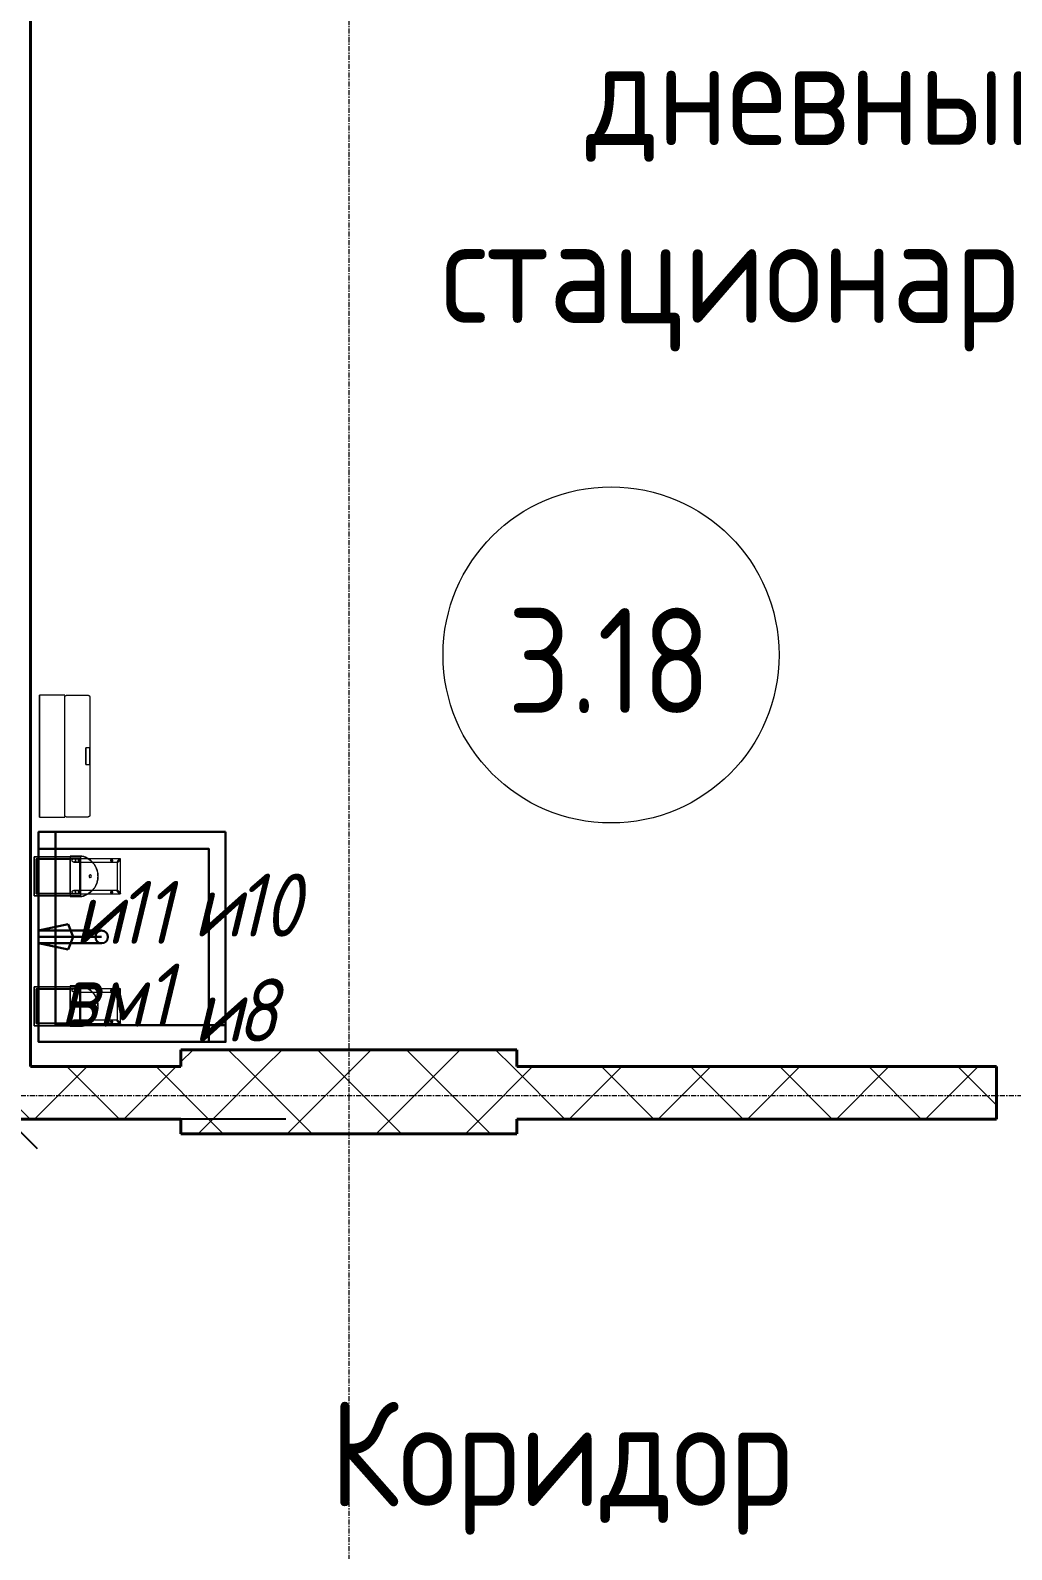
# Model space of a CAD drawing. Header units: millimetres. Extents: x -32954 to 151739, y -65671 to 56243.
# Drawn here: x -8808 to -6472, y -54873 to -51257 of the extents above; entities that cross this region are included whole.
import ezdxf

# ---------------------------------------------------------------- set-up
doc = ezdxf.new("R2010")
doc.units = ezdxf.units.MM
doc.linetypes.add('ADSK_Линия сетки', pattern=[21, 12, -3, 3, -3])
for name, color, linetype, lineweight in [('I-FURN-IDEN', 7, 'Continuous', 9), ('M-EQPM', 7, 'Continuous', 9), ('M-EQPM-IDEN', 7, 'Continuous', 9), ('Марки помещений', 7, 'Continuous', 18), ('Оси', 7, 'Continuous', 9), ('Размеры', 7, 'Continuous', 9), ('Стены разрез', 7, 'Continuous', 40), ('ТХ_оборудование', 6, 'Continuous', 30)]:
    doc.layers.add(name, color=color, linetype=linetype, lineweight=lineweight)
doc.styles.add('GOST Common', font='GOST_Common.ttf', dxfattribs={"width": 0.9, "height": 250})
doc.styles.add('GOST Common_I', font='GOST_Common Italic.ttf', dxfattribs={"width": 0.9, "height": 150})
doc.dimstyles.new('ADSK_Проверочный', dxfattribs={"dimscale": 304.8, "dimtxt": 251.428749, "dimasz": 0.463911, "dimexe": 0.492126, "dimexo": 0.492126, "dimgap": 0.164042, "dimtad": 1, "dimdec": 0, "dimdsep": 46, "dimtxsty": 'GOST Common', "dimblk1": 'OBLIQUE', "dimblk2": 'OBLIQUE', "dimsah": 1, "dimcen": 0.09, "dimazin": 0, "dimtfac": 1, "dimtdec": 4, "dimtix": 1, "dimtmove": 0, "dimatfit": 3, "dimfxl": 1, "dimtvp": 1, "dimtolj": 1, "dimtzin": 0, "dimarcsym": 2})
pattern_1 = [(45, (-1e-11, -50353.12), (-106.066, 106.066), []), (135, (-1e-11, -50353.12), (-106.066, -106.066), [])]

# ---------------------------------------------------------------- blocks, each defined once
blk = doc.blocks.new('ADSK_Марка_Помещение_2_ГОСТ21-501-2011 - Имя и Категория-86712-В_АР_ПЭ_03 Этаж')
at = {"layer": 'Марки помещений'}
blk.add_circle((0, 0), 4, dxfattribs=at)
blk = doc.blocks.new('_Oblique')
at = {"color": 0, "linetype": 'ByBlock', "lineweight": -2}
blk.add_line((-0.5, -0.5), (0.5, 0.5), dxfattribs=at)
blk = doc.blocks.new('*D226')
at = {"layer": 'Defpoints', "color": 0, "transparency": 16777216}
for p in [(-8862, -53848.1), (-8050, -53848.1), (-8050, -55948.1)]:
    blk.add_point(p, dxfattribs=at)
at = {"layer": 'Размеры', "color": 0, "lineweight": -2, "transparency": 16777216}
for p, q in [((-8200, -53848.1), (-9012, -53848.1)), ((-8862, -55948.1), (-8862, -53848.1)), ((-8200, -55948.1), (-9012, -55948.1))]:
    blk.add_line(p, q, dxfattribs=at)
at = {"layer": 'Размеры', "color": 0, "lineweight": -2, "transparency": 16777216, "xscale": 141.4, "yscale": 141.4, "zscale": 141.4}
for p, rotation in [((-8862, -53848.1), 90), ((-8862, -55948.1), 270)]:
    blk.add_blockref('_Oblique', p, dxfattribs=dict(at, rotation=rotation))
at = {"layer": 'Размеры', "color": 0, "transparency": 16777216, "insert": (-9037, -54898.1), "char_height": 250, "width": 700.591, "attachment_point": 5, "rotation": 90, "style": 'GOST Common'}
blk.add_mtext('\\A1;2100', dxfattribs=at)
blk = doc.blocks.new('б_п_Дозатор бумажных полотенец с ТП - Дозатор бумажных полотенец _ручной_-8001081-О_ТХ_01')
at = {"layer": 'M-EQPM'}
for p, q in [((-145, 5.3), (-145, 54.7)), ((-140, 60), (140, 60)), ((-140, 60), (140, 60)), ((-20, 60), (-20, 50)), ((-20, 60), (-20, 50)), ((20, 50), (20, 60)), ((20, 50), (20, 60)), ((145, 54.7), (145, 5.3)), ((140, 0), (-140, 0)), ((-145, 0), (-145, -60)), ((145, -60), (145, 0)), ((-140, -60), (-145, -60)), ((140, -60), (-140, -60)), ((-140, -60), (140, -60)), ((145, -60), (140, -60))]:
    blk.add_line(p, q, dxfattribs=at)
at = {"layer": 'M-EQPM', "flags": 128}
for points in [[(0, 60), (-3.9, 60), (-7.7, 60), (-11.1, 60), (-14.1, 60), (-16.6, 60), (-18.5, 60), (-19.6, 60), (-20, 60), (-19.6, 60), (-18.5, 60), (-16.6, 60), (-14.1, 60), (-11.1, 60), (-7.7, 60), (-3.9, 60), (0, 60)], [(0, 60), (-3.9, 60), (-7.7, 60), (-11.1, 60), (-14.1, 60), (-16.6, 60), (-18.5, 60), (-19.6, 60), (-20, 60), (-19.6, 60), (-18.5, 60), (-16.6, 60), (-14.1, 60), (-11.1, 60), (-7.7, 60), (-3.9, 60), (0, 60)], [(0, 50), (-3.9, 50), (-7.7, 50), (-11.1, 50), (-14.1, 50), (-16.6, 50), (-18.5, 50), (-19.6, 50), (-20, 50), (-19.6, 50), (-18.5, 50), (-16.6, 50), (-14.1, 50), (-11.1, 50), (-7.7, 50), (-3.9, 50), (0, 50)], [(0, 50), (-3.9, 50), (-7.7, 50), (-11.1, 50), (-14.1, 50), (-16.6, 50), (-18.5, 50), (-19.6, 50), (-20, 50), (-19.6, 50), (-18.5, 50), (-16.6, 50), (-14.1, 50), (-11.1, 50), (-7.7, 50), (-3.9, 50), (0, 50)], [(0, 60), (3.9, 60), (7.7, 60), (11.1, 60), (14.1, 60), (16.6, 60), (18.5, 60), (19.6, 60), (20, 60), (19.6, 60), (18.5, 60), (16.6, 60), (14.1, 60), (11.1, 60), (7.7, 60), (3.9, 60), (0, 60)], [(0, 60), (3.9, 60), (7.7, 60), (11.1, 60), (14.1, 60), (16.6, 60), (18.5, 60), (19.6, 60), (20, 60), (19.6, 60), (18.5, 60), (16.6, 60), (14.1, 60), (11.1, 60), (7.7, 60), (3.9, 60), (0, 60)], [(0, 50), (3.9, 50), (7.7, 50), (11.1, 50), (14.1, 50), (16.6, 50), (18.5, 50), (19.6, 50), (20, 50), (19.6, 50), (18.5, 50), (16.6, 50), (14.1, 50), (11.1, 50), (7.7, 50), (3.9, 50), (0, 50)], [(0, 50), (3.9, 50), (7.7, 50), (11.1, 50), (14.1, 50), (16.6, 50), (18.5, 50), (19.6, 50), (20, 50), (19.6, 50), (18.5, 50), (16.6, 50), (14.1, 50), (11.1, 50), (7.7, 50), (3.9, 50), (0, 50)], [(-145, -60), (-144.9, -60), (-144.5, -60), (-143.9, -60), (-143.1, -60), (-142.2, -60), (-141.1, -60), (-140, -60)], [(140, -60), (141.1, -60), (142.2, -60), (143.1, -60), (143.9, -60), (144.5, -60), (144.9, -60), (145, -60)]]:
    blk.add_lwpolyline(points, dxfattribs=at)
at = {"layer": 'M-EQPM'}
for points, knots in [([(-145, 55), (-145, 55.4), (-144.9, 56.1), (-144.6, 56.9), (-144.4, 57.4), (-144.2, 57.8), (-143.9, 58.1), (-143.5, 58.5), (-143.1, 59), (-142.3, 59.5), (-141.3, 59.9), (-140.4, 60), (-140, 60)], [0, 0, 0, 0, 0.166667, 0.25, 0.333333, 0.375, 0.416667, 0.5, 0.583333, 0.666667, 0.833333, 1, 1, 1, 1]), ([(-145, 54.7), (-145, 55.2), (-144.9, 55.9), (-144.7, 56.6), (-144.6, 57), (-144.4, 57.3), (-144.2, 57.6), (-144.1, 57.9), (-143.9, 58.1), (-143.7, 58.3), (-143.5, 58.5), (-143.3, 58.7), (-143.1, 58.9), (-142.8, 59.1), (-142.6, 59.3), (-142.4, 59.4), (-142.3, 59.5), (-142, 59.6), (-141.7, 59.7), (-141.4, 59.8), (-141.1, 59.9), (-140.6, 60), (-140.2, 60), (-140, 60)], [-1, -1, -1, -1, -0.785714, -0.732143, -0.678571, -0.625, -0.571429, -0.535714, -0.5, -0.464286, -0.428571, -0.392857, -0.357143, -0.321429, -0.285714, -0.267857, -0.25, -0.214286, -0.178571, -0.142857, -0.107143, -0.071429, 0, 0, 0, 0]), ([(140, 60), (140.4, 60), (141.3, 59.9), (142.3, 59.5), (143.1, 59), (143.5, 58.5), (143.9, 58.1), (144.2, 57.8), (144.4, 57.4), (144.6, 56.9), (144.9, 56.1), (145, 55.4), (145, 55)], [0, 0, 0, 0, 0.166667, 0.333333, 0.416667, 0.5, 0.583333, 0.625, 0.666667, 0.75, 0.833333, 1, 1, 1, 1]), ([(140, 60), (140.2, 60), (140.5, 60), (141, 59.9), (141.3, 59.8), (141.6, 59.7), (142, 59.6), (142.4, 59.4), (142.6, 59.2), (142.9, 59.1), (143.2, 58.8), (143.5, 58.6), (143.7, 58.3), (143.9, 58.1), (144.1, 57.9), (144.2, 57.7), (144.3, 57.4), (144.5, 57.1), (144.7, 56.6), (144.9, 55.7), (145, 55.1), (145, 54.7)], [-1, -1, -1, -1, -0.946429, -0.892857, -0.866071, -0.839286, -0.785714, -0.732143, -0.705357, -0.678571, -0.625, -0.571429, -0.535714, -0.5, -0.464286, -0.428571, -0.392857, -0.357143, -0.285714, -0.142857, 0, 0, 0, 0]), ([(-140, 0), (-140.2, 0), (-140.5, 0), (-141, 0.1), (-141.3, 0.2), (-141.6, 0.3), (-142, 0.4), (-142.4, 0.6), (-142.6, 0.8), (-142.9, 0.9), (-143.2, 1.2), (-143.5, 1.4), (-143.7, 1.7), (-143.9, 1.9), (-144.1, 2.1), (-144.2, 2.3), (-144.3, 2.6), (-144.5, 2.9), (-144.7, 3.4), (-144.9, 4.3), (-145, 4.9), (-145, 5.3)], [-1, -1, -1, -1, -0.946429, -0.892857, -0.866071, -0.839286, -0.785714, -0.732143, -0.705357, -0.678571, -0.625, -0.571429, -0.535714, -0.5, -0.464286, -0.428571, -0.392857, -0.357143, -0.285714, -0.142857, 0, 0, 0, 0]), ([(145, 5.3), (145, 4.8), (144.9, 4.1), (144.7, 3.4), (144.6, 3), (144.4, 2.7), (144.2, 2.4), (144.1, 2.1), (143.9, 1.9), (143.7, 1.7), (143.5, 1.5), (143.3, 1.3), (143.1, 1.1), (142.8, 0.9), (142.6, 0.7), (142.4, 0.6), (142.3, 0.5), (142, 0.4), (141.7, 0.3), (141.4, 0.2), (141.1, 0.1), (140.6, 0), (140.2, 0), (140, 0)], [-1, -1, -1, -1, -0.785714, -0.732143, -0.678571, -0.625, -0.571429, -0.535714, -0.5, -0.464286, -0.428571, -0.392857, -0.357143, -0.321429, -0.285714, -0.267857, -0.25, -0.214286, -0.178571, -0.142857, -0.107143, -0.071429, 0, 0, 0, 0])]:
    blk.add_open_spline(points, degree=3, knots=knots, dxfattribs=at)
blk = doc.blocks.new('б_п_Диспенсер мыла - Диспенсер для мыла-8001085-О_ТХ_01')
at = {"layer": 'M-EQPM'}
for p, q in [((46.3, 113), (-46.5, 113)), ((-46.5, 113), (-46.5, 46.7)), ((-46.5, 94.4), (-46.5, 113)), ((-46.5, 113), (46.3, 113)), ((46.3, 113), (46.3, 94.4)), ((46.3, 46.7), (46.3, 113)), ((-46.5, 23.9), (-46.5, 94.4)), ((41.3, 108), (-41.5, 108)), ((-41.5, 108), (-41.5, 46.7)), ((-41.5, 108), (41.3, 108)), ((-41.5, 3.9), (-41.5, 108)), ((-40.8, 106.9), (-40.8, 46.9)), ((-40.8, 26.9), (-40.8, 106.9)), ((40.7, 106.9), (-40.8, 106.9)), ((-40.8, 106.9), (40.7, 106.9)), ((40.7, 106.9), (40.7, 26.9)), ((40.7, 46.9), (40.7, 106.9)), ((41.3, 46.7), (41.3, 108)), ((41.3, 108), (41.3, 3.9)), ((46.3, 94.4), (46.3, 23.9)), ((-46.5, 46.7), (-46.5, 27.1)), ((-41.5, 46.7), (-41.5, 27.1)), ((-40.8, 46.9), (-40.8, 26.9)), ((40.7, 26.9), (40.7, 46.9)), ((41.3, 27.1), (41.3, 46.7)), ((46.3, 27.1), (46.3, 46.7)), ((48, 27.1), (-48, 27.1)), ((-48, 21.5), (-48, 27.1)), ((-48, 27.1), (-48, 27.1)), ((-48, 27.1), (-48, 15.3)), ((-48, -0.9), (-48, 21.5)), ((-48, 15.3), (-48, 10.4)), ((-48, 10.4), (-48, 5.9)), ((-48, 5.9), (-48, -0.9)), ((-46.5, 27.1), (-46.5, 1.2)), ((-46.5, 1.2), (-46.5, 23.9)), ((-46.5, 1.2), (46.3, 1.2)), ((-41.6, 18.1), (-41.6, 10.8)), ((-41.6, 18.1), (-41.6, -72.8)), ((-41.5, 27.1), (-41.5, 3.9)), ((-41.5, 3.9), (41.3, 3.9)), ((-40.8, 26.9), (40.7, 26.9)), ((-33.6, 10.8), (-33.6, 18.1)), ((-33.6, -72.8), (-33.6, 18.1)), ((33.6, 18.1), (33.6, 10.8)), ((33.6, 18.1), (33.6, -72.8)), ((41.3, 3.9), (41.3, 27.1)), ((41.6, 10.8), (41.6, 18.1)), ((41.6, -72.8), (41.6, 18.1)), ((46.3, 1.2), (46.3, 27.1)), ((46.3, 23.9), (46.3, 1.2)), ((48, 15.3), (48, 27.1)), ((48, 27.1), (48, 27.1)), ((48, 27.1), (48, 21.5)), ((48, 21.5), (48, -0.9)), ((48, 10.4), (48, 15.3)), ((48, 5.9), (48, 10.4)), ((48, -0.9), (48, 5.9)), ((-41.6, -71.5), (-41.6, -92.3)), ((-33.6, -85.4), (-33.6, -71.5)), ((33.4, -71.5), (33.4, -85.4)), ((41.4, -92.3), (41.4, -71.5)), ((-41.1, -92.8), (40.8, -92.8)), ((33.9, -84.8), (-34.2, -84.8))]:
    blk.add_line(p, q, dxfattribs=at)
at = {"layer": 'M-EQPM', "flags": 128}
for points in [[(-46.9, -5.1), (-47.5, -3), (-48, -0.9)], [(43.2, -13.6), (36.5, -23.2), (27.6, -30.9), (17.2, -36.3), (5.9, -39), (-5.9, -39), (-17.2, -36.3), (-27.6, -30.9), (-36.5, -23.2), (-43.2, -13.6)], [(48, -0.9), (47.5, -3), (46.9, -5.1)]]:
    blk.add_lwpolyline(points, dxfattribs=at)
at = {"layer": 'M-EQPM'}
for start, end in [(360, 180), (0, 180), (180, 360), (180, 360)]:
    blk.add_arc((0, -21), 3, start, end, dxfattribs=at)
for centre, major_axis, ratio, start_param, end_param in [((-37.6, 10.8), (-4, 0), 0.994522, 3.141593, 6.283185), ((-37.6, 10.8), (-4, 0), 0.994522, 0, 3.141593), ((37.6, 10.8), (-4, 0), 0.994522, 3.141593, 6.283185), ((37.6, 10.8), (-4, 0), 0.994522, 0, 3.141593), ((-37.6, -71.5), (-3.99, 0), 0.5, 3.141593, 6.283185), ((-37.6, -72.8), (4, 0), 0.5, 0, 3.141593), ((-37.6, -71.5), (3.99, 0), 0.5, 3.141593, 6.283185), ((37.4, -71.5), (-3.99, 0), 0.5, 3.141593, 6.283185), ((37.4, -71.5), (3.99, 0), 0.5, 3.141593, 6.283185), ((37.6, -72.8), (4, 0), 0.5, 0, 3.141593), ((-37.6, -72.8), (4, 0), 0.5, 3.141593, 6.283185), ((37.6, -72.8), (4, 0), 0.5, 3.141593, 6.283185)]:
    blk.add_ellipse(centre, major_axis=major_axis, ratio=ratio, start_param=start_param, end_param=end_param, dxfattribs=at)
for points, knots in [([(-41.6, 18.1), (-41.6, 18.5), (-41.5, 19.1), (-41.3, 19.8), (-41, 20.3), (-40.8, 20.7), (-40.4, 21.2), (-40, 21.5), (-39.4, 21.9), (-38.6, 22.3), (-37.6, 22.4), (-36.5, 22.3), (-35.7, 21.9), (-35.1, 21.5), (-34.7, 21.2), (-34.4, 20.7), (-34.1, 20.3), (-33.9, 19.8), (-33.6, 19.1), (-33.6, 18.5), (-33.6, 18.1)], [0, 0, 0, 0, 0.083333, 0.125, 0.166667, 0.208333, 0.25, 0.291667, 0.333333, 0.416667, 0.5, 0.583333, 0.666667, 0.708333, 0.75, 0.791667, 0.833333, 0.875, 0.916667, 1, 1, 1, 1]), ([(-33.6, 18.1), (-33.6, 17.8), (-33.6, 17.2), (-33.9, 16.5), (-34.1, 16), (-34.4, 15.5), (-34.7, 15.1), (-35.1, 14.8), (-35.7, 14.3), (-36.5, 14), (-37.6, 13.8), (-38.6, 14), (-39.4, 14.3), (-40, 14.8), (-40.4, 15.1), (-40.8, 15.5), (-41, 16), (-41.3, 16.5), (-41.5, 17.2), (-41.6, 17.8), (-41.6, 18.1)], [0, 0, 0, 0, 0.083333, 0.125, 0.166667, 0.208333, 0.25, 0.291667, 0.333333, 0.416667, 0.5, 0.583333, 0.666667, 0.708333, 0.75, 0.791667, 0.833333, 0.875, 0.916667, 1, 1, 1, 1]), ([(33.6, 18.1), (33.6, 18.5), (33.6, 19.1), (33.9, 19.8), (34.1, 20.3), (34.4, 20.7), (34.7, 21.2), (35.1, 21.5), (35.7, 21.9), (36.5, 22.3), (37.6, 22.4), (38.6, 22.3), (39.4, 21.9), (40, 21.5), (40.4, 21.2), (40.8, 20.7), (41, 20.3), (41.3, 19.8), (41.5, 19.1), (41.6, 18.5), (41.6, 18.1)], [0, 0, 0, 0, 0.083333, 0.125, 0.166667, 0.208333, 0.25, 0.291667, 0.333333, 0.416667, 0.5, 0.583333, 0.666667, 0.708333, 0.75, 0.791667, 0.833333, 0.875, 0.916667, 1, 1, 1, 1]), ([(41.6, 18.1), (41.6, 17.8), (41.5, 17.2), (41.3, 16.5), (41, 16), (40.8, 15.5), (40.4, 15.1), (40, 14.8), (39.4, 14.3), (38.6, 14), (37.6, 13.8), (36.5, 14), (35.7, 14.3), (35.1, 14.8), (34.7, 15.1), (34.4, 15.5), (34.1, 16), (33.9, 16.5), (33.6, 17.2), (33.6, 17.8), (33.6, 18.1)], [0, 0, 0, 0, 0.083333, 0.125, 0.166667, 0.208333, 0.25, 0.291667, 0.333333, 0.416667, 0.5, 0.583333, 0.666667, 0.708333, 0.75, 0.791667, 0.833333, 0.875, 0.916667, 1, 1, 1, 1]), ([(-48, -0.9), (-47.4, -3.4), (-46, -8.1), (-42.9, -14.6), (-39.5, -19.7), (-36.3, -23.4), (-33.8, -26), (-31, -28.4), (-28, -30.7), (-24.9, -32.7), (-21.7, -34.4), (-18.3, -35.9), (-14.7, -37.2), (-11.1, -38.2), (-7.2, -38.9), (-2.9, -39.4), (1.9, -39.4), (6.6, -39), (12.6, -37.9), (18.7, -35.9), (24.1, -33.2), (28, -30.7), (31.7, -27.9), (36.2, -23.8), (43.1, -15.3), (46.6, -7), (48, -0.9)], [0, 0, 0, 0, 0.055556, 0.111111, 0.166667, 0.194444, 0.222222, 0.25, 0.277778, 0.305556, 0.333333, 0.361111, 0.388889, 0.416667, 0.444444, 0.479167, 0.513889, 0.548611, 0.583333, 0.652778, 0.6875, 0.722222, 0.756944, 0.791667, 0.861111, 1, 1, 1, 1]), ([(-43.2, -13.6), (-43.5, -13.1), (-44.1, -12.1), (-45.1, -9.9), (-46, -7.7), (-46.6, -5.8), (-46.8, -5.2), (-46.9, -5.1)], [0, 0, 0, 0, 0.142857, 0.285714, 0.571429, 0.785714, 1, 1, 1, 1]), ([(46.9, -5.1), (46.8, -5.3), (46.5, -6.2), (45.7, -8.3), (45.1, -9.9), (44.7, -10.7), (44.2, -11.9), (43.7, -12.9), (43.2, -13.6)], [0, 0, 0, 0, 0.285714, 0.571429, 0.678571, 0.732143, 0.785714, 1, 1, 1, 1]), ([(-41.6, -92.3), (-41.6, -92.1), (-41.5, -91.8), (-41.3, -91.2), (-41.1, -90.8), (-40.8, -90.4), (-40.6, -90.1), (-40.4, -89.8), (-40, -89.3), (-39.7, -88.9), (-39.4, -88.5), (-39.1, -88.3), (-38.9, -88), (-38.6, -87.8), (-38.4, -87.5), (-38.1, -87.3), (-37.9, -87), (-37.6, -86.8), (-37.4, -86.6), (-37.1, -86.4), (-36.8, -86.2), (-36.6, -86), (-36.3, -85.8), (-36.1, -85.6), (-35.8, -85.5), (-35.6, -85.4), (-35.4, -85.2), (-35.1, -85.1), (-34.8, -85), (-34.6, -84.9), (-34.4, -84.8), (-34.1, -84.8), (-33.9, -84.8), (-33.7, -85), (-33.6, -85.2), (-33.6, -85.4)], [0, 0, 0, 0, 0.083333, 0.125, 0.166667, 0.208333, 0.229167, 0.25, 0.291667, 0.333333, 0.354167, 0.375, 0.395833, 0.416667, 0.4375, 0.458333, 0.479167, 0.5, 0.520833, 0.541667, 0.5625, 0.583333, 0.604167, 0.625, 0.645833, 0.666667, 0.6875, 0.708333, 0.75, 0.770833, 0.791667, 0.833333, 0.875, 0.916667, 1, 1, 1, 1]), ([(-33.6, -85.4), (-33.6, -85.5), (-33.7, -85.8), (-33.9, -86.4), (-34.1, -86.8), (-34.4, -87.2), (-34.6, -87.5), (-34.8, -87.9), (-35.2, -88.3), (-35.5, -88.7), (-35.8, -89.1), (-36.1, -89.3), (-36.3, -89.6), (-36.6, -89.8), (-36.8, -90.1), (-37.1, -90.3), (-37.4, -90.6), (-37.6, -90.8), (-37.9, -91), (-38.1, -91.2), (-38.4, -91.4), (-38.6, -91.6), (-38.9, -91.8), (-39.1, -92), (-39.4, -92.1), (-39.6, -92.3), (-39.8, -92.4), (-40.1, -92.5), (-40.4, -92.6), (-40.6, -92.7), (-40.8, -92.8), (-41.1, -92.8), (-41.3, -92.8), (-41.5, -92.6), (-41.6, -92.4), (-41.6, -92.3)], [0, 0, 0, 0, 0.083333, 0.125, 0.166667, 0.208333, 0.229167, 0.25, 0.291667, 0.333333, 0.354167, 0.375, 0.395833, 0.416667, 0.4375, 0.458333, 0.479167, 0.5, 0.520833, 0.541667, 0.5625, 0.583333, 0.604167, 0.625, 0.645833, 0.666667, 0.6875, 0.708333, 0.75, 0.770833, 0.791667, 0.833333, 0.875, 0.916667, 1, 1, 1, 1]), ([(41.4, -92.3), (41.4, -92.1), (41.3, -91.8), (41.1, -91.2), (40.9, -90.8), (40.6, -90.4), (40.4, -90.1), (40.2, -89.8), (39.8, -89.3), (39.5, -88.9), (39.2, -88.5), (38.9, -88.3), (38.7, -88), (38.4, -87.8), (38.2, -87.5), (37.9, -87.3), (37.6, -87), (37.4, -86.8), (37.1, -86.6), (36.9, -86.4), (36.6, -86.2), (36.4, -86), (36.1, -85.8), (35.9, -85.6), (35.6, -85.5), (35.4, -85.4), (35.2, -85.2), (34.9, -85.1), (34.6, -85), (34.4, -84.9), (34.2, -84.8), (33.9, -84.8), (33.7, -84.8), (33.5, -85), (33.4, -85.2), (33.4, -85.4)], [0, 0, 0, 0, 0.083333, 0.125, 0.166667, 0.208333, 0.229167, 0.25, 0.291667, 0.333333, 0.354167, 0.375, 0.395833, 0.416667, 0.4375, 0.458333, 0.479167, 0.5, 0.520833, 0.541667, 0.5625, 0.583333, 0.604167, 0.625, 0.645833, 0.666667, 0.6875, 0.708333, 0.75, 0.770833, 0.791667, 0.833333, 0.875, 0.916667, 1, 1, 1, 1]), ([(33.4, -85.4), (33.4, -85.5), (33.5, -85.8), (33.7, -86.4), (33.9, -86.8), (34.2, -87.2), (34.4, -87.5), (34.6, -87.9), (35, -88.3), (35.3, -88.7), (35.6, -89.1), (35.9, -89.3), (36.1, -89.6), (36.4, -89.8), (36.6, -90.1), (36.9, -90.3), (37.1, -90.6), (37.4, -90.8), (37.6, -91), (37.9, -91.2), (38.2, -91.4), (38.4, -91.6), (38.7, -91.8), (38.9, -92), (39.2, -92.1), (39.4, -92.3), (39.6, -92.4), (39.9, -92.5), (40.2, -92.6), (40.4, -92.7), (40.6, -92.8), (40.9, -92.8), (41.1, -92.8), (41.3, -92.6), (41.4, -92.4), (41.4, -92.3)], [0, 0, 0, 0, 0.083333, 0.125, 0.166667, 0.208333, 0.229167, 0.25, 0.291667, 0.333333, 0.354167, 0.375, 0.395833, 0.416667, 0.4375, 0.458333, 0.479167, 0.5, 0.520833, 0.541667, 0.5625, 0.583333, 0.604167, 0.625, 0.645833, 0.666667, 0.6875, 0.708333, 0.75, 0.770833, 0.791667, 0.833333, 0.875, 0.916667, 1, 1, 1, 1])]:
    blk.add_open_spline(points, degree=3, knots=knots, dxfattribs=at)
blk = doc.blocks.new('б_п_Диспенсер антисептика - Диспенсер антисептика-8001080-О_ТХ_01')
at = {"layer": 'M-EQPM'}
for p, q in [((46.3, 113), (-46.5, 113)), ((-46.5, 113), (-46.5, 46.7)), ((-46.5, 94.4), (-46.5, 113)), ((-46.5, 113), (46.3, 113)), ((46.3, 113), (46.3, 94.4)), ((46.3, 46.7), (46.3, 113)), ((-46.5, 23.9), (-46.5, 94.4)), ((41.3, 108), (-41.5, 108)), ((-41.5, 108), (-41.5, 46.7)), ((-41.5, 108), (41.3, 108)), ((-41.5, 3.9), (-41.5, 108)), ((-40.8, 106.9), (-40.8, 46.9)), ((-40.8, 26.9), (-40.8, 106.9)), ((40.7, 106.9), (-40.8, 106.9)), ((-40.8, 106.9), (40.7, 106.9)), ((40.7, 106.9), (40.7, 26.9)), ((40.7, 46.9), (40.7, 106.9)), ((41.3, 46.7), (41.3, 108)), ((41.3, 108), (41.3, 3.9)), ((46.3, 94.4), (46.3, 23.9)), ((-46.5, 46.7), (-46.5, 27.1)), ((-41.5, 46.7), (-41.5, 27.1)), ((-40.8, 46.9), (-40.8, 26.9)), ((40.7, 26.9), (40.7, 46.9)), ((41.3, 27.1), (41.3, 46.7)), ((46.3, 27.1), (46.3, 46.7)), ((48, 27.1), (-48, 27.1)), ((-48, 21.5), (-48, 27.1)), ((-48, 27.1), (-48, 27.1)), ((-48, 27.1), (-48, 15.3)), ((-48, -0.9), (-48, 21.5)), ((-48, 15.3), (-48, 10.4)), ((-48, 10.4), (-48, 5.9)), ((-48, 5.9), (-48, -0.9)), ((-46.5, 27.1), (-46.5, 1.2)), ((-46.5, 1.2), (-46.5, 23.9)), ((-46.5, 1.2), (46.3, 1.2)), ((-41.6, 18.1), (-41.6, 10.8)), ((-41.6, 18.1), (-41.6, -72.8)), ((-41.5, 27.1), (-41.5, 3.9)), ((-41.5, 3.9), (41.3, 3.9)), ((-40.8, 26.9), (40.7, 26.9)), ((-33.6, 10.8), (-33.6, 18.1)), ((-33.6, -72.8), (-33.6, 18.1)), ((33.6, 18.1), (33.6, 10.8)), ((33.6, 18.1), (33.6, -72.8)), ((41.3, 3.9), (41.3, 27.1)), ((41.6, 10.8), (41.6, 18.1)), ((41.6, -72.8), (41.6, 18.1)), ((46.3, 1.2), (46.3, 27.1)), ((46.3, 23.9), (46.3, 1.2)), ((48, 15.3), (48, 27.1)), ((48, 27.1), (48, 27.1)), ((48, 27.1), (48, 21.5)), ((48, 21.5), (48, -0.9)), ((48, 10.4), (48, 15.3)), ((48, 5.9), (48, 10.4)), ((48, -0.9), (48, 5.9)), ((-41.6, -71.5), (-41.6, -92.3)), ((-33.6, -85.4), (-33.6, -71.5)), ((33.4, -71.5), (33.4, -85.4)), ((41.4, -92.3), (41.4, -71.5)), ((-41.1, -92.8), (40.8, -92.8)), ((33.9, -84.8), (-34.2, -84.8))]:
    blk.add_line(p, q, dxfattribs=at)
at = {"layer": 'M-EQPM', "flags": 128}
for points in [[(-46.9, -5.1), (-47.5, -3), (-48, -0.9)], [(43.2, -13.6), (36.5, -23.2), (27.6, -30.9), (17.2, -36.3), (5.9, -39), (-5.9, -39), (-17.2, -36.3), (-27.6, -30.9), (-36.5, -23.2), (-43.2, -13.6)], [(48, -0.9), (47.5, -3), (46.9, -5.1)]]:
    blk.add_lwpolyline(points, dxfattribs=at)
at = {"layer": 'M-EQPM'}
for start, end in [(360, 180), (0, 180), (180, 360), (180, 360)]:
    blk.add_arc((0, -21), 3, start, end, dxfattribs=at)
for centre, major_axis, ratio, start_param, end_param in [((-37.6, 10.8), (-4, 0), 0.994522, 3.141593, 6.283185), ((-37.6, 10.8), (-4, 0), 0.994522, 0, 3.141593), ((37.6, 10.8), (-4, 0), 0.994522, 3.141593, 6.283185), ((37.6, 10.8), (-4, 0), 0.994522, 0, 3.141593), ((-37.6, -71.5), (-3.99, 0), 0.5, 3.141593, 6.283185), ((-37.6, -72.8), (4, 0), 0.5, 0, 3.141593), ((-37.6, -71.5), (3.99, 0), 0.5, 3.141593, 6.283185), ((37.4, -71.5), (-3.99, 0), 0.5, 3.141593, 6.283185), ((37.4, -71.5), (3.99, 0), 0.5, 3.141593, 6.283185), ((37.6, -72.8), (4, 0), 0.5, 0, 3.141593), ((-37.6, -72.8), (4, 0), 0.5, 3.141593, 6.283185), ((37.6, -72.8), (4, 0), 0.5, 3.141593, 6.283185)]:
    blk.add_ellipse(centre, major_axis=major_axis, ratio=ratio, start_param=start_param, end_param=end_param, dxfattribs=at)
for points, knots in [([(-41.6, 18.1), (-41.6, 18.5), (-41.5, 19.1), (-41.3, 19.8), (-41, 20.3), (-40.8, 20.7), (-40.4, 21.2), (-40, 21.5), (-39.4, 21.9), (-38.6, 22.3), (-37.6, 22.4), (-36.5, 22.3), (-35.7, 21.9), (-35.1, 21.5), (-34.7, 21.2), (-34.4, 20.7), (-34.1, 20.3), (-33.9, 19.8), (-33.6, 19.1), (-33.6, 18.5), (-33.6, 18.1)], [0, 0, 0, 0, 0.083333, 0.125, 0.166667, 0.208333, 0.25, 0.291667, 0.333333, 0.416667, 0.5, 0.583333, 0.666667, 0.708333, 0.75, 0.791667, 0.833333, 0.875, 0.916667, 1, 1, 1, 1]), ([(-33.6, 18.1), (-33.6, 17.8), (-33.6, 17.2), (-33.9, 16.5), (-34.1, 16), (-34.4, 15.5), (-34.7, 15.1), (-35.1, 14.8), (-35.7, 14.3), (-36.5, 14), (-37.6, 13.8), (-38.6, 14), (-39.4, 14.3), (-40, 14.8), (-40.4, 15.1), (-40.8, 15.5), (-41, 16), (-41.3, 16.5), (-41.5, 17.2), (-41.6, 17.8), (-41.6, 18.1)], [0, 0, 0, 0, 0.083333, 0.125, 0.166667, 0.208333, 0.25, 0.291667, 0.333333, 0.416667, 0.5, 0.583333, 0.666667, 0.708333, 0.75, 0.791667, 0.833333, 0.875, 0.916667, 1, 1, 1, 1]), ([(33.6, 18.1), (33.6, 18.5), (33.6, 19.1), (33.9, 19.8), (34.1, 20.3), (34.4, 20.7), (34.7, 21.2), (35.1, 21.5), (35.7, 21.9), (36.5, 22.3), (37.6, 22.4), (38.6, 22.3), (39.4, 21.9), (40, 21.5), (40.4, 21.2), (40.8, 20.7), (41, 20.3), (41.3, 19.8), (41.5, 19.1), (41.6, 18.5), (41.6, 18.1)], [0, 0, 0, 0, 0.083333, 0.125, 0.166667, 0.208333, 0.25, 0.291667, 0.333333, 0.416667, 0.5, 0.583333, 0.666667, 0.708333, 0.75, 0.791667, 0.833333, 0.875, 0.916667, 1, 1, 1, 1]), ([(41.6, 18.1), (41.6, 17.8), (41.5, 17.2), (41.3, 16.5), (41, 16), (40.8, 15.5), (40.4, 15.1), (40, 14.8), (39.4, 14.3), (38.6, 14), (37.6, 13.8), (36.5, 14), (35.7, 14.3), (35.1, 14.8), (34.7, 15.1), (34.4, 15.5), (34.1, 16), (33.9, 16.5), (33.6, 17.2), (33.6, 17.8), (33.6, 18.1)], [0, 0, 0, 0, 0.083333, 0.125, 0.166667, 0.208333, 0.25, 0.291667, 0.333333, 0.416667, 0.5, 0.583333, 0.666667, 0.708333, 0.75, 0.791667, 0.833333, 0.875, 0.916667, 1, 1, 1, 1]), ([(-48, -0.9), (-47.4, -3.4), (-46, -8.1), (-42.9, -14.6), (-39.5, -19.7), (-36.3, -23.4), (-33.8, -26), (-31, -28.4), (-28, -30.7), (-24.9, -32.7), (-21.7, -34.4), (-18.3, -35.9), (-14.7, -37.2), (-11.1, -38.2), (-7.2, -38.9), (-2.9, -39.4), (1.9, -39.4), (6.6, -39), (12.6, -37.9), (18.7, -35.9), (24.1, -33.2), (28, -30.7), (31.7, -27.9), (36.2, -23.8), (43.1, -15.3), (46.6, -7), (48, -0.9)], [0, 0, 0, 0, 0.055556, 0.111111, 0.166667, 0.194444, 0.222222, 0.25, 0.277778, 0.305556, 0.333333, 0.361111, 0.388889, 0.416667, 0.444444, 0.479167, 0.513889, 0.548611, 0.583333, 0.652778, 0.6875, 0.722222, 0.756944, 0.791667, 0.861111, 1, 1, 1, 1]), ([(-43.2, -13.6), (-43.5, -13.1), (-44.1, -12.1), (-45.1, -9.9), (-46, -7.7), (-46.6, -5.8), (-46.8, -5.2), (-46.9, -5.1)], [0, 0, 0, 0, 0.142857, 0.285714, 0.571429, 0.785714, 1, 1, 1, 1]), ([(46.9, -5.1), (46.8, -5.3), (46.5, -6.2), (45.7, -8.3), (45.1, -9.9), (44.7, -10.7), (44.2, -11.9), (43.7, -12.9), (43.2, -13.6)], [0, 0, 0, 0, 0.285714, 0.571429, 0.678571, 0.732143, 0.785714, 1, 1, 1, 1]), ([(-41.6, -92.3), (-41.6, -92.1), (-41.5, -91.8), (-41.3, -91.2), (-41.1, -90.8), (-40.8, -90.4), (-40.6, -90.1), (-40.4, -89.8), (-40, -89.3), (-39.7, -88.9), (-39.4, -88.5), (-39.1, -88.3), (-38.9, -88), (-38.6, -87.8), (-38.4, -87.5), (-38.1, -87.3), (-37.9, -87), (-37.6, -86.8), (-37.4, -86.6), (-37.1, -86.4), (-36.8, -86.2), (-36.6, -86), (-36.3, -85.8), (-36.1, -85.6), (-35.8, -85.5), (-35.6, -85.4), (-35.4, -85.2), (-35.1, -85.1), (-34.8, -85), (-34.6, -84.9), (-34.4, -84.8), (-34.1, -84.8), (-33.9, -84.8), (-33.7, -85), (-33.6, -85.2), (-33.6, -85.4)], [0, 0, 0, 0, 0.083333, 0.125, 0.166667, 0.208333, 0.229167, 0.25, 0.291667, 0.333333, 0.354167, 0.375, 0.395833, 0.416667, 0.4375, 0.458333, 0.479167, 0.5, 0.520833, 0.541667, 0.5625, 0.583333, 0.604167, 0.625, 0.645833, 0.666667, 0.6875, 0.708333, 0.75, 0.770833, 0.791667, 0.833333, 0.875, 0.916667, 1, 1, 1, 1]), ([(-33.6, -85.4), (-33.6, -85.5), (-33.7, -85.8), (-33.9, -86.4), (-34.1, -86.8), (-34.4, -87.2), (-34.6, -87.5), (-34.8, -87.9), (-35.2, -88.3), (-35.5, -88.7), (-35.8, -89.1), (-36.1, -89.3), (-36.3, -89.6), (-36.6, -89.8), (-36.8, -90.1), (-37.1, -90.3), (-37.4, -90.6), (-37.6, -90.8), (-37.9, -91), (-38.1, -91.2), (-38.4, -91.4), (-38.6, -91.6), (-38.9, -91.8), (-39.1, -92), (-39.4, -92.1), (-39.6, -92.3), (-39.8, -92.4), (-40.1, -92.5), (-40.4, -92.6), (-40.6, -92.7), (-40.8, -92.8), (-41.1, -92.8), (-41.3, -92.8), (-41.5, -92.6), (-41.6, -92.4), (-41.6, -92.3)], [0, 0, 0, 0, 0.083333, 0.125, 0.166667, 0.208333, 0.229167, 0.25, 0.291667, 0.333333, 0.354167, 0.375, 0.395833, 0.416667, 0.4375, 0.458333, 0.479167, 0.5, 0.520833, 0.541667, 0.5625, 0.583333, 0.604167, 0.625, 0.645833, 0.666667, 0.6875, 0.708333, 0.75, 0.770833, 0.791667, 0.833333, 0.875, 0.916667, 1, 1, 1, 1]), ([(41.4, -92.3), (41.4, -92.1), (41.3, -91.8), (41.1, -91.2), (40.9, -90.8), (40.6, -90.4), (40.4, -90.1), (40.2, -89.8), (39.8, -89.3), (39.5, -88.9), (39.2, -88.5), (38.9, -88.3), (38.7, -88), (38.4, -87.8), (38.2, -87.5), (37.9, -87.3), (37.6, -87), (37.4, -86.8), (37.1, -86.6), (36.9, -86.4), (36.6, -86.2), (36.4, -86), (36.1, -85.8), (35.9, -85.6), (35.6, -85.5), (35.4, -85.4), (35.2, -85.2), (34.9, -85.1), (34.6, -85), (34.4, -84.9), (34.2, -84.8), (33.9, -84.8), (33.7, -84.8), (33.5, -85), (33.4, -85.2), (33.4, -85.4)], [0, 0, 0, 0, 0.083333, 0.125, 0.166667, 0.208333, 0.229167, 0.25, 0.291667, 0.333333, 0.354167, 0.375, 0.395833, 0.416667, 0.4375, 0.458333, 0.479167, 0.5, 0.520833, 0.541667, 0.5625, 0.583333, 0.604167, 0.625, 0.645833, 0.666667, 0.6875, 0.708333, 0.75, 0.770833, 0.791667, 0.833333, 0.875, 0.916667, 1, 1, 1, 1]), ([(33.4, -85.4), (33.4, -85.5), (33.5, -85.8), (33.7, -86.4), (33.9, -86.8), (34.2, -87.2), (34.4, -87.5), (34.6, -87.9), (35, -88.3), (35.3, -88.7), (35.6, -89.1), (35.9, -89.3), (36.1, -89.6), (36.4, -89.8), (36.6, -90.1), (36.9, -90.3), (37.1, -90.6), (37.4, -90.8), (37.6, -91), (37.9, -91.2), (38.2, -91.4), (38.4, -91.6), (38.7, -91.8), (38.9, -92), (39.2, -92.1), (39.4, -92.3), (39.6, -92.4), (39.9, -92.5), (40.2, -92.6), (40.4, -92.7), (40.6, -92.8), (40.9, -92.8), (41.1, -92.8), (41.3, -92.6), (41.4, -92.4), (41.4, -92.3)], [0, 0, 0, 0, 0.083333, 0.125, 0.166667, 0.208333, 0.229167, 0.25, 0.291667, 0.333333, 0.354167, 0.375, 0.395833, 0.416667, 0.4375, 0.458333, 0.479167, 0.5, 0.520833, 0.541667, 0.5625, 0.583333, 0.604167, 0.625, 0.645833, 0.666667, 0.6875, 0.708333, 0.75, 0.770833, 0.791667, 0.833333, 0.875, 0.916667, 1, 1, 1, 1])]:
    blk.add_open_spline(points, degree=3, knots=knots, dxfattribs=at)
blk = doc.blocks.new('Раковина МОН0006')
at = {"layer": 'ТХ_оборудование', "color": 1}
for p, q in [((88921, 428751.1), (88921, 428501.1)), ((88839, 428501.1), (88851, 428531.1)), ((88851, 428531.1), (88921, 428516.1)), ((88921, 428516.1), (88771, 428516.1)), ((88921, 428501.1), (88771, 428501.1)), ((88851, 428501.1), (88839, 428501.1)), ((88839, 428501.1), (88851, 428471.1)), ((88921, 428486.1), (88771, 428486.1)), ((88851, 428471.1), (88921, 428486.1))]:
    blk.add_line(p, q, dxfattribs=at)
for points in [[(88476, 428251.1), (88921, 428251.1), (88921, 428751.1), (88476, 428751.1)], [(88476, 428751.1), (88516, 428751.1), (88516, 428711.1), (88476, 428711.1)], [(88516, 428711.1), (88881, 428711.1), (88881, 428291.1), (88516, 428291.1)], [(88881, 428291.1), (88921, 428291.1), (88921, 428251.1), (88881, 428251.1)]]:
    blk.add_lwpolyline(points, close=True, dxfattribs=at)
blk.add_circle((88771, 428501.1), 15, dxfattribs=at)

msp = doc.modelspace()

# ---------------------------------------------------------------- hatches: boundary and pattern name
at = {"layer": 'Стены разрез', "lineweight": 9}
h = msp.add_hatch(dxfattribs=at)
h.set_pattern_fill('FP_1', color=256, style=0, pattern_type=2)
h.set_pattern_definition(pattern_1)
h.paths.add_polyline_path([(-7650, -53883.1), (-7650, -53848.1), (-8450, -53848.1), (-8450, -53883.1)])
h.paths.add_polyline_path([(-7650, -53723.1), (-7650, -53683.1), (-8450, -53683.1), (-8450, -53723.1)])
h = msp.add_hatch(dxfattribs=at)
h.set_pattern_fill('FP_1', color=256, style=0, pattern_type=2)
h.set_pattern_definition(pattern_1)
h.paths.add_polyline_path([(-170, -53848.1), (-150, -53848.1), (-150, -53723.1), (-1126.6, -53723.1), (-1126.6, -53848.1), (-730, -53848.1)])
h.paths.add_polyline_path([(-2126.6, -53848.1), (-2126.6, -53723.1), (-3975, -53723.1), (-3975, -53848.1), (-3118.4, -53848.1)])
h.paths.add_polyline_path([(-4975, -53848.1), (-4975, -53723.1), (-5508.4, -53723.1), (-5508.4, -53848.1)])
h.paths.add_polyline_path([(-6508.4, -53848.1), (-6508.4, -53723.1), (-9125, -53723.1), (-9125, -53848.1), (-7650, -53848.1)])
h.paths.add_polyline_path([(-10125, -53848.1), (-10125, -53723.1), (-12325, -53723.1), (-12325, -53848.1), (-12132.1, -53848.1)])

# ---------------------------------------------------------------- linework, layer by layer
at = {"layer": 'Оси', "linetype": 'ADSK_Линия сетки'}
for p, q in [((-8050, -46065.3), (-8050, -64853.1)), ((2500, -53793.1), (-32136.4, -53793.1))]:
    msp.add_line(p, q, dxfattribs=at)
at = {"layer": 'Стены разрез'}
for p, q in [((-8808.4, -53723.1), (-8808.4, -48323.1)), ((-7650, -53683.1), (-8450, -53683.1)), ((-8450, -53683.1), (-8450, -53723.1)), ((-7650, -53723.1), (-7650, -53683.1)), ((-8450, -53723.1), (-8808.4, -53723.1)), ((-6508.4, -53723.1), (-7650, -53723.1)), ((-6508.4, -53848.1), (-6508.4, -53723.1)), ((-9125, -53848.1), (-8450, -53848.1)), ((-8450, -53848.1), (-8450, -53883.1)), ((-7650, -53848.1), (-6508.4, -53848.1)), ((-7650, -53883.1), (-7650, -53848.1)), ((-8450, -53883.1), (-7650, -53883.1))]:
    msp.add_line(p, q, dxfattribs=at)

# ---------------------------------------------------------------- block references
at = {"layer": 'M-EQPM'}
for name, p, rotation in [('б_п_Дозатор бумажных полотенец с ТП - Дозатор бумажных полотенец _ручной_-8001081-О_ТХ_01', (-8726.7, -52984.2), 269.9999999999993), ('б_п_Диспенсер мыла - Диспенсер для мыла-8001085-О_ТХ_01', (-8686.7, -53270.1), 89.99999999999999), ('б_п_Диспенсер антисептика - Диспенсер антисептика-8001080-О_ТХ_01', (-8686.7, -53579.3), 89.99999999999999)]:
    msp.add_blockref(name, p, dxfattribs=dict(at, rotation=rotation))
at = {"layer": 'Марки помещений', "xscale": 99.99999999999993, "yscale": 99.99999999999993, "zscale": 99.99999999999993}
msp.add_blockref('ADSK_Марка_Помещение_2_ГОСТ21-501-2011 - Имя и Категория-86712-В_АР_ПЭ_03 Этаж', (-7425.8, -52743.3), dxfattribs=at)
at = {"layer": 'ТХ_оборудование', "color": 1, "rotation": 180}
msp.add_blockref('Раковина МОН0006', (80132.3, 375086.6), dxfattribs=at)

# ---------------------------------------------------------------- texts
at = {"layer": 'I-FURN-IDEN', "char_height": 150, "width": 122.658, "attachment_point": 7, "style": 'GOST Common_I'}
for s, insert in [('\\fGOST Common|b0|i1|c204|p34|;\\W.9;8', (-8317.4, -53663.7)), ('\\fGOST Common|b0|i1|c204|p34|;\\W.9;и', (-8418.6, -53663.7))]:
    msp.add_mtext(s, dxfattribs=dict(at, insert=insert))
at = {"layer": 'M-EQPM-IDEN', "char_height": 150, "attachment_point": 7, "style": 'GOST Common_I'}
for s, insert, width in [('11', (-8601.7, -53431.1), 173.164), ('10', (-8318.5, -53413.8), 209.24), ('\\fGOST Common|b0|i1|c204|p34|;\\W.9;и', (-8702.9, -53431.1), 122.658), ('\\fGOST Common|b0|i1|c204|p34|;\\W.9;и', (-8419.7, -53413.8), 122.658), ('вм1', (-8738.3, -53628), 209.24)]:
    msp.add_mtext(s, dxfattribs=dict(at, insert=insert, width=width))
at = {"layer": 'Марки помещений', "lineweight": 9, "char_height": 250, "attachment_point": 1, "style": 'GOST Common'}
for s, insert, width in [('дневным', (-7485.1, -51279.8), 1406.962), ('стационаром', (-7830.4, -51703.1), 2251.138), ('3.18', (-7672.6, -52631.9), 606.076), ('Коридор', (-8095.7, -54519.5), 1385.316)]:
    msp.add_mtext(s, dxfattribs=dict(at, insert=insert, width=width))

# ---------------------------------------------------------------- dimensions: what is measured, and where the dimension line sits
at = {"layer": 'Размеры'}
dim = msp.add_linear_dim(base=(-8862, -53848.1), p1=(-8050, -55948.1), p2=(-8050, -53848.1), angle=90, dimstyle='ADSK_Проверочный', override={"dimpost": '<>', "dimfxl": 2100}, dxfattribs=at)
dim.commit()
dim.dimension.update_dxf_attribs({"geometry": '*D226', "text_midpoint": (-9037, -54898.1)})

doc.saveas('drawing.dxf')
